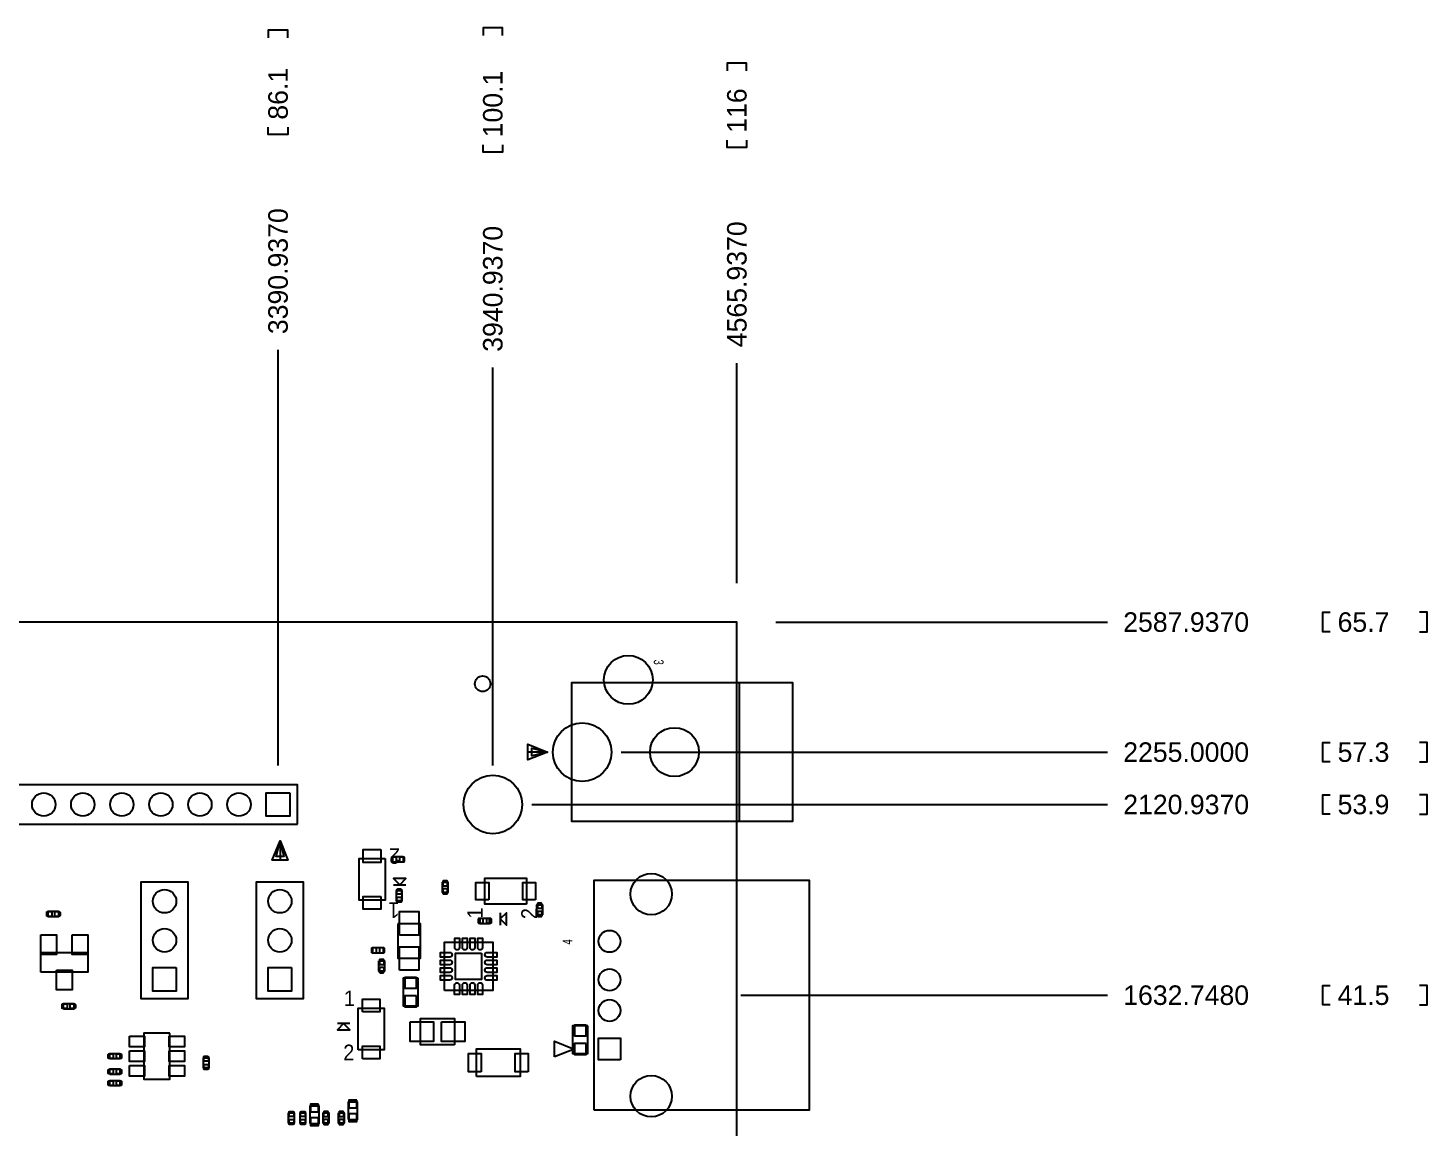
# Model space of a CAD drawing. Extents: x -44 to 161, y -41 to 105.
# Drawn here: x 69.9 to 160.9, y 32.9 to 104.4 of the extents above; entities that cross this region are included whole.
import ezdxf
from ezdxf.enums import TextEntityAlignment as Align

# ---------------------------------------------------------------- set-up
doc = ezdxf.new("R2010")
doc.units = 0
for name, color, linetype in [('BG_DIMENSIONS_ASSEMBLY', 140, 'CONTINUOUS'), ('BG_OUTLINE', 171, 'CONTINUOUS'), ('PG_ASSEMBLY_TOP', 111, 'CONTINUOUS'), ('PIN_TOP', 4, 'CONTINUOUS')]:
    doc.layers.add(name, color=color, linetype=linetype)

msp = doc.modelspace()

# ---------------------------------------------------------------- linework, layer by layer
at = {"layer": 'BG_DIMENSIONS_ASSEMBLY'}
for points in [[(86.7648, 103.7371), (86.7648, 104.2197), (85.4948, 104.2197), (85.4948, 103.7371)], [(100.7348, 103.8848), (100.7348, 104.3674), (99.4648, 104.3674), (99.4648, 103.8848)], [(116.6098, 101.5894), (116.6098, 102.072), (115.3398, 102.072), (115.3398, 101.5894)], [(86.7648, 97.9205), (86.7648, 97.4379), (85.4948, 97.4379), (85.4948, 97.9205)], [(100.7348, 96.7728), (100.7348, 96.2902), (99.4648, 96.2902), (99.4648, 96.7728)], [(116.6098, 97.0682), (116.6098, 96.5856), (115.3398, 96.5856), (115.3398, 97.0682)], [(86.1298, 56.4118), (86.1298, 83.4298)], [(100.0998, 56.4118), (100.0998, 82.2821)], [(115.9748, 68.2736), (115.9748, 82.5775)], [(118.5148, 65.7336), (140.0796, 65.7336)], [(154.5703, 65.0986), (154.0877, 65.0986), (154.0877, 66.3686), (154.5703, 66.3686)], [(160.3869, 65.0986), (160.8695, 65.0986), (160.8695, 66.3686), (160.3869, 66.3686)], [(154.5703, 56.642), (154.0877, 56.642), (154.0877, 57.912), (154.5703, 57.912)], [(160.3869, 56.642), (160.8695, 56.642), (160.8695, 57.912), (160.3869, 57.912)], [(108.458, 57.277), (140.0796, 57.277)], [(102.6398, 53.8718), (140.0796, 53.8718)], [(154.5703, 53.2368), (154.0877, 53.2368), (154.0877, 54.5068), (154.5703, 54.5068)], [(160.3869, 53.2368), (160.8695, 53.2368), (160.8695, 54.5068), (160.3869, 54.5068)], [(154.5703, 40.8368), (154.0877, 40.8368), (154.0877, 42.1068), (154.5703, 42.1068)], [(160.3869, 40.8368), (160.8695, 40.8368), (160.8695, 42.1068), (160.3869, 42.1068)], [(116.2279, 41.4718), (140.0796, 41.4718)]]:
    msp.add_lwpolyline(points, dxfattribs=at)
at = {"layer": 'BG_OUTLINE'}
msp.add_lwpolyline([(-6.25, -6.25), (115.9748, -6.25), (115.9748, 65.7336), (-6.25, 65.7336), (-6.25, -6.25)], dxfattribs=at)
at = {"layer": 'PG_ASSEMBLY_TOP'}
for points in [[(105.218, 57.277), (105.218, 52.7769), (119.618, 52.7769), (119.618, 61.7771), (105.218, 61.7771), (105.218, 57.277)], [(116.1179, 61.7771), (116.1179, 52.7769)], [(103.6599, 57.2803), (102.3899, 56.7723), (102.3899, 57.7883), (103.6599, 57.2803), (102.6439, 57.0263), (102.6439, 57.5343), (103.6599, 57.2803), (102.3899, 57.2803)], [(87.3998, 52.6018), (87.3998, 55.1418), (67.0798, 55.1418), (67.0798, 52.6018), (87.3998, 52.6018)], [(86.2604, 51.5137), (86.7684, 50.2437), (85.7524, 50.2437), (86.2604, 51.5137), (86.5144, 50.4977), (86.0064, 50.4977), (86.2604, 51.5137), (86.2604, 50.2437)], [(93.1, 50.35), (93.1, 47.65), (91.4, 47.65), (91.4, 50.35), (93.1, 50.35)], [(94.2643, 50.4788), (94.2643, 50.1232), (93.6039, 50.1232), (93.6039, 50.4788), (94.2643, 50.4788)], [(80.274, 41.2935), (80.274, 41.23), (77.226, 41.23), (77.226, 41.2935), (77.226, 48.7865), (77.226, 48.85), (80.274, 48.85), (80.274, 48.7865), (80.274, 41.23)], [(87.774, 41.2935), (87.774, 41.23), (84.726, 41.23), (84.726, 41.2935), (84.726, 48.7865), (84.726, 48.85), (87.774, 48.85), (87.774, 48.7865), (87.774, 41.23)], [(94.05, 48.65), (94.45, 49.05), (93.65, 49.05), (94.05, 48.65)], [(93.65, 48.65), (94.45, 48.65)], [(93.8346, 48.2758), (94.1902, 48.2758), (94.1902, 47.6154), (93.8346, 47.6154), (93.8346, 48.2758)], [(96.8222, 48.8135), (97.1778, 48.8135), (97.1778, 48.1531), (96.8222, 48.1531), (96.8222, 48.8135)], [(102.288, 47.383), (99.588, 47.383), (99.588, 49.083), (102.288, 49.083), (102.288, 47.383)], [(106.6902, 34.0017), (106.6902, 48.9417), (120.6856, 48.9417), (120.6856, 34.0017), (106.6902, 34.0017)], [(103.3286, 46.6875), (102.973, 46.6875), (102.973, 47.3479), (103.3286, 47.3479), (103.3286, 46.6875)], [(71.1865, 46.5722), (71.1865, 46.9278), (71.8469, 46.9278), (71.8469, 46.5722), (71.1865, 46.5722)], [(99.2647, 46.468), (99.2647, 46.1378), (99.8947, 46.1378), (99.8947, 46.468), (99.2647, 46.468)], [(100.588, 46.433), (100.988, 46.033), (100.988, 46.833), (100.588, 46.433)], [(100.588, 46.833), (100.588, 46.033)], [(93.9224, 46.1151), (93.9224, 43.8799), (95.3956, 43.8799), (95.3956, 46.1151), (93.9224, 46.1151)], [(96.9495, 41.7753), (96.9495, 44.9249), (100.0991, 44.9249), (100.0991, 41.7753), (96.9495, 41.7753)], [(92.9651, 44.5653), (92.9651, 44.2097), (92.3047, 44.2097), (92.3047, 44.5653), (92.9651, 44.5653)], [(92.6953, 43.6938), (93.0509, 43.6938), (93.0509, 43.0334), (92.6953, 43.0334), (92.6953, 43.6938)], [(72.1865, 40.5722), (72.1865, 40.9278), (72.8469, 40.9278), (72.8469, 40.5722), (72.1865, 40.5722)], [(91.341, 37.922), (91.341, 40.622), (93.041, 40.622), (93.041, 37.922), (91.341, 37.922)], [(90.391, 39.622), (89.991, 39.222), (90.791, 39.222), (90.391, 39.622)], [(90.791, 39.622), (89.991, 39.622)], [(97.6132, 38.2492), (95.4034, 38.2492), (95.4034, 39.951), (97.6132, 39.951), (97.6132, 38.2492)], [(79.09, 39), (77.41, 39), (77.41, 36), (79.09, 36), (79.09, 39)], [(75.1865, 37.3222), (75.1865, 37.6778), (75.8469, 37.6778), (75.8469, 37.3222), (75.1865, 37.3222)], [(81.6286, 36.7375), (81.273, 36.7375), (81.273, 37.3979), (81.6286, 37.3979), (81.6286, 36.7375)], [(99.0346, 36.1823), (99.0346, 37.9857), (101.8794, 37.9857), (101.8794, 36.1823), (99.0346, 36.1823)], [(75.1865, 36.3222), (75.1865, 36.6778), (75.8469, 36.6778), (75.8469, 36.3222), (75.1865, 36.3222)], [(75.1865, 35.5722), (75.1865, 35.9278), (75.8469, 35.9278), (75.8469, 35.5722), (75.1865, 35.5722)], [(86.8222, 33.8135), (87.1778, 33.8135), (87.1778, 33.1531), (86.8222, 33.1531), (86.8222, 33.8135)], [(87.5722, 33.8135), (87.9278, 33.8135), (87.9278, 33.1531), (87.5722, 33.1531), (87.5722, 33.8135)], [(88.1952, 33.1357), (88.8048, 33.1357), (88.8048, 34.2533), (88.1952, 34.2533), (88.1952, 33.1357)], [(89.0722, 33.8135), (89.4278, 33.8135), (89.4278, 33.1531), (89.0722, 33.1531), (89.0722, 33.8135)], [(90.0722, 33.8135), (90.4278, 33.8135), (90.4278, 33.1531), (90.0722, 33.1531), (90.0722, 33.8135)], [(90.6952, 33.3857), (91.3048, 33.3857), (91.3048, 34.5033), (90.6952, 34.5033), (90.6952, 33.3857)]]:
    msp.add_lwpolyline(points, dxfattribs=at)
for points in [[(70.71, 42.972), (70.71, 44.242), (73.758, 44.242), (73.758, 42.972)], [(95.2542, 42.5737), (94.2636, 42.5737), (94.2636, 40.7703), (95.2542, 40.7703)], [(106.2863, 39.4767), (105.2957, 39.4767), (105.2957, 37.6733), (106.2863, 37.6733)], [(104.1197, 37.4599), (104.1197, 38.4759), (105.3897, 37.9679)]]:
    msp.add_lwpolyline(points, close=True, dxfattribs=at)
at = {"layer": 'PIN_TOP'}
for points in [[(86.8918, 54.6338), (86.8918, 53.1098), (85.3678, 53.1098), (85.3678, 54.6338)], [(92.8215, 50.9441), (92.8215, 50.1059), (91.6785, 50.1059), (91.6785, 50.9441)], [(99.8321, 47.6615), (98.9939, 47.6615), (98.9939, 48.8045), (99.8321, 48.8045)], [(102.8821, 47.6615), (102.0439, 47.6615), (102.0439, 48.8045), (102.8821, 48.8045)], [(92.8215, 47.8941), (92.8215, 47.0559), (91.6785, 47.0559), (91.6785, 47.8941)], [(94.024, 45.3785), (94.024, 46.9025), (95.294, 46.9025), (95.294, 45.3785)], [(70.71, 45.385), (71.726, 45.385), (71.726, 44.115), (70.71, 44.115)], [(72.742, 45.385), (73.758, 45.385), (73.758, 44.115), (72.742, 44.115)], [(94.024, 43.0925), (94.024, 44.6165), (95.294, 44.6165), (95.294, 43.0925)], [(99.3752, 44.201), (99.3752, 42.4992), (97.6734, 42.4992), (97.6734, 44.201)], [(71.726, 43.099), (72.742, 43.099), (72.742, 41.829), (71.726, 41.829)], [(79.512, 43.262), (79.512, 41.738), (77.988, 41.738), (77.988, 43.262)], [(87.012, 43.262), (87.012, 41.738), (85.488, 41.738), (85.488, 43.262)], [(95.1389, 42.624), (94.3789, 42.624), (94.3789, 41.924), (95.1389, 41.924)], [(91.6195, 40.3779), (91.6195, 41.2161), (92.7625, 41.2161), (92.7625, 40.3779)], [(95.1389, 41.42), (94.3789, 41.42), (94.3789, 40.72), (95.1389, 40.72)], [(94.7303, 39.7351), (96.2543, 39.7351), (96.2543, 38.4651), (94.7303, 38.4651)], [(96.7623, 39.7351), (98.2863, 39.7351), (98.2863, 38.4651), (96.7623, 38.4651)], [(106.171, 39.527), (105.411, 39.527), (105.411, 38.827), (106.171, 38.827)], [(76.46, 38.795), (77.45, 38.795), (77.45, 38.105), (76.46, 38.105)], [(79.05, 38.795), (80.04, 38.795), (80.04, 38.105), (79.05, 38.105)], [(106.171, 38.323), (105.411, 38.323), (105.411, 37.623), (106.171, 37.623)], [(108.4072, 37.2618), (106.9848, 37.2618), (106.9848, 38.6842), (108.4072, 38.6842)], [(76.46, 37.845), (77.45, 37.845), (77.45, 37.155), (76.46, 37.155)], [(79.05, 37.845), (80.04, 37.845), (80.04, 37.155), (79.05, 37.155)], [(91.6195, 37.3279), (91.6195, 38.1661), (92.7625, 38.1661), (92.7625, 37.3279)], [(99.3521, 36.4871), (98.5139, 36.4871), (98.5139, 37.6809), (99.3521, 37.6809)], [(102.4001, 36.4871), (101.5619, 36.4871), (101.5619, 37.6809), (102.4001, 37.6809)], [(76.46, 36.895), (77.45, 36.895), (77.45, 36.205), (76.46, 36.205)], [(79.05, 36.895), (80.04, 36.895), (80.04, 36.205), (79.05, 36.205)], [(91.254, 34.643), (90.746, 34.643), (90.746, 34.135), (91.254, 34.135)], [(88.754, 34.393), (88.246, 34.393), (88.246, 33.885), (88.754, 33.885)], [(91.254, 33.754), (90.746, 33.754), (90.746, 33.246), (91.254, 33.246)], [(88.754, 33.504), (88.246, 33.504), (88.246, 32.996), (88.754, 32.996)]]:
    msp.add_lwpolyline(points, close=True, dxfattribs=at)
for points in [[(93.5531, 50.1486), (93.7817, 50.1486, 0.414214), (93.8325, 50.1994), (93.8325, 50.4026, 0.414214), (93.7817, 50.4534), (93.5531, 50.4534, 0.414214), (93.5023, 50.4026), (93.5023, 50.1994, 0.414214)], [(94.0865, 50.1486), (94.3151, 50.1486, 0.414214), (94.3659, 50.1994), (94.3659, 50.4026, 0.414214), (94.3151, 50.4534), (94.0865, 50.4534, 0.414214), (94.0357, 50.4026), (94.0357, 50.1994, 0.414214)], [(93.9108, 48.3774), (94.114, 48.3774, -0.414214), (94.1648, 48.3266), (94.1648, 48.098, -0.414214), (94.114, 48.0472), (93.9108, 48.0472, -0.414214), (93.86, 48.098), (93.86, 48.3266, -0.414214)], [(97.1524, 48.6357), (97.1524, 48.8643, 0.414214), (97.1016, 48.9151), (96.8984, 48.9151, 0.414214), (96.8476, 48.8643), (96.8476, 48.6357, 0.414214), (96.8984, 48.5849), (97.1016, 48.5849, 0.414214)], [(97.1524, 48.1023), (97.1524, 48.3309, 0.414214), (97.1016, 48.3817), (96.8984, 48.3817, 0.414214), (96.8476, 48.3309), (96.8476, 48.1023, 0.414214), (96.8984, 48.0515), (97.1016, 48.0515, 0.414214)], [(93.9108, 47.844), (94.114, 47.844, -0.414214), (94.1648, 47.7932), (94.1648, 47.5646, -0.414214), (94.114, 47.5138), (93.9108, 47.5138, -0.414214), (93.86, 47.5646), (93.86, 47.7932, -0.414214)], [(102.9984, 47.3987), (102.9984, 47.1701, 0.414214), (103.0492, 47.1193), (103.2524, 47.1193, 0.414214), (103.3032, 47.1701), (103.3032, 47.3987, 0.414214), (103.2524, 47.4495), (103.0492, 47.4495, 0.414214)], [(71.0849, 46.6484), (71.0849, 46.8516, -0.414214), (71.1357, 46.9024), (71.3643, 46.9024, -0.414214), (71.4151, 46.8516), (71.4151, 46.6484, -0.414214), (71.3643, 46.5976), (71.1357, 46.5976, -0.414214)], [(71.6183, 46.6484), (71.6183, 46.8516, -0.414214), (71.6691, 46.9024), (71.8977, 46.9024, -0.414214), (71.9485, 46.8516), (71.9485, 46.6484, -0.414214), (71.8977, 46.5976), (71.6691, 46.5976, -0.414214)], [(99.1987, 46.1505), (99.4273, 46.1505, 0.414214), (99.4781, 46.2013), (99.4781, 46.4045, 0.414214), (99.4273, 46.4553), (99.1987, 46.4553, 0.414214), (99.1479, 46.4045), (99.1479, 46.2013, 0.414214)], [(99.7321, 46.1505), (99.9607, 46.1505, 0.414214), (100.0115, 46.2013), (100.0115, 46.4045, 0.414214), (99.9607, 46.4553), (99.7321, 46.4553, 0.414214), (99.6813, 46.4045), (99.6813, 46.2013, 0.414214)], [(102.9984, 46.8653), (102.9984, 46.6367, 0.414214), (103.0492, 46.5859), (103.2524, 46.5859, 0.414214), (103.3032, 46.6367), (103.3032, 46.8653, 0.414214), (103.2524, 46.9161), (103.0492, 46.9161, 0.414214)], [(97.6226, 44.5693), (97.6226, 45.1789), (97.9274, 45.1789), (97.9274, 44.5693, -1)], [(98.123, 44.5693), (98.123, 45.1789), (98.4278, 45.1789), (98.4278, 44.5693, -1)], [(98.6234, 44.5693), (98.6234, 45.1789), (98.9282, 45.1789), (98.9282, 44.5693, -1)], [(99.1237, 44.5693), (99.1237, 45.1789), (99.4285, 45.1789), (99.4285, 44.5693, -1)], [(92.2539, 44.2351), (92.4825, 44.2351, 0.414214), (92.5333, 44.2859), (92.5333, 44.4891, 0.414214), (92.4825, 44.5399), (92.2539, 44.5399, 0.414214), (92.2031, 44.4891), (92.2031, 44.2859, 0.414214)], [(93.0255, 43.516), (93.0255, 43.7446, 0.414214), (92.9747, 43.7954), (92.7715, 43.7954, 0.414214), (92.7207, 43.7446), (92.7207, 43.516, 0.414214), (92.7715, 43.4652), (92.9747, 43.4652, 0.414214)], [(92.7873, 44.2351), (93.0159, 44.2351, 0.414214), (93.0667, 44.2859), (93.0667, 44.4891, 0.414214), (93.0159, 44.5399), (92.7873, 44.5399, 0.414214), (92.7365, 44.4891), (92.7365, 44.2859, 0.414214)], [(97.3051, 43.9495), (96.6955, 43.9495), (96.6955, 44.2543), (97.3051, 44.2543, -1)], [(97.3051, 43.4492), (96.6955, 43.4492), (96.6955, 43.754), (97.3051, 43.754, -1)], [(99.7435, 44.2518), (100.3531, 44.2518), (100.3531, 43.947), (99.7435, 43.947, -1)], [(99.7435, 43.7514), (100.3531, 43.7514), (100.3531, 43.4466), (99.7435, 43.4466, -1)], [(93.0255, 42.9826), (93.0255, 43.2112, 0.414214), (92.9747, 43.262), (92.7715, 43.262, 0.414214), (92.7207, 43.2112), (92.7207, 42.9826, 0.414214), (92.7715, 42.9318), (92.9747, 42.9318, 0.414214)], [(97.3051, 42.9488), (96.6955, 42.9488), (96.6955, 43.2536), (97.3051, 43.2536, -1)], [(99.7435, 43.251), (100.3531, 43.251), (100.3531, 42.9462), (99.7435, 42.9462, -1)], [(97.3051, 42.4484), (96.6955, 42.4484), (96.6955, 42.7532), (97.3051, 42.7532, -1)], [(97.9249, 42.1309), (97.9249, 41.5213), (97.6201, 41.5213), (97.6201, 42.1309, -1)], [(98.4252, 42.1309), (98.4252, 41.5213), (98.1204, 41.5213), (98.1204, 42.1309, -1)], [(98.9256, 42.1309), (98.9256, 41.5213), (98.6208, 41.5213), (98.6208, 42.1309, -1)], [(99.426, 42.1309), (99.426, 41.5213), (99.1212, 41.5213), (99.1212, 42.1309, -1)], [(99.7435, 42.7507), (100.3531, 42.7507), (100.3531, 42.4459), (99.7435, 42.4459, -1)], [(72.0849, 40.6484), (72.0849, 40.8516, -0.414214), (72.1357, 40.9024), (72.3643, 40.9024, -0.414214), (72.4151, 40.8516), (72.4151, 40.6484, -0.414214), (72.3643, 40.5976), (72.1357, 40.5976, -0.414214)], [(72.6183, 40.6484), (72.6183, 40.8516, -0.414214), (72.6691, 40.9024), (72.8977, 40.9024, -0.414214), (72.9485, 40.8516), (72.9485, 40.6484, -0.414214), (72.8977, 40.5976), (72.6691, 40.5976, -0.414214)], [(75.0849, 37.3984), (75.0849, 37.6016, -0.414214), (75.1357, 37.6524), (75.3643, 37.6524, -0.414214), (75.4151, 37.6016), (75.4151, 37.3984, -0.414214), (75.3643, 37.3476), (75.1357, 37.3476, -0.414214)], [(75.6183, 37.3984), (75.6183, 37.6016, -0.414214), (75.6691, 37.6524), (75.8977, 37.6524, -0.414214), (75.9485, 37.6016), (75.9485, 37.3984, -0.414214), (75.8977, 37.3476), (75.6691, 37.3476, -0.414214)], [(81.5524, 37.1693), (81.3492, 37.1693, -0.414214), (81.2984, 37.2201), (81.2984, 37.4487, -0.414214), (81.3492, 37.4995), (81.5524, 37.4995, -0.414214), (81.6032, 37.4487), (81.6032, 37.2201, -0.414214)], [(75.0849, 36.3984), (75.0849, 36.6016, -0.414214), (75.1357, 36.6524), (75.3643, 36.6524, -0.414214), (75.4151, 36.6016), (75.4151, 36.3984, -0.414214), (75.3643, 36.3476), (75.1357, 36.3476, -0.414214)], [(75.6183, 36.3984), (75.6183, 36.6016, -0.414214), (75.6691, 36.6524), (75.8977, 36.6524, -0.414214), (75.9485, 36.6016), (75.9485, 36.3984, -0.414214), (75.8977, 36.3476), (75.6691, 36.3476, -0.414214)], [(81.5524, 36.6359), (81.3492, 36.6359, -0.414214), (81.2984, 36.6867), (81.2984, 36.9153, -0.414214), (81.3492, 36.9661), (81.5524, 36.9661, -0.414214), (81.6032, 36.9153), (81.6032, 36.6867, -0.414214)], [(75.0849, 35.6484), (75.0849, 35.8516, -0.414214), (75.1357, 35.9024), (75.3643, 35.9024, -0.414214), (75.4151, 35.8516), (75.4151, 35.6484, -0.414214), (75.3643, 35.5976), (75.1357, 35.5976, -0.414214)], [(75.6183, 35.6484), (75.6183, 35.8516, -0.414214), (75.6691, 35.9024), (75.8977, 35.9024, -0.414214), (75.9485, 35.8516), (75.9485, 35.6484, -0.414214), (75.8977, 35.5976), (75.6691, 35.5976, -0.414214)], [(86.8984, 33.9151), (87.1016, 33.9151, -0.414214), (87.1524, 33.8643), (87.1524, 33.6357, -0.414214), (87.1016, 33.5849), (86.8984, 33.5849, -0.414214), (86.8476, 33.6357), (86.8476, 33.8643, -0.414214)], [(87.6484, 33.9151), (87.8516, 33.9151, -0.414214), (87.9024, 33.8643), (87.9024, 33.6357, -0.414214), (87.8516, 33.5849), (87.6484, 33.5849, -0.414214), (87.5976, 33.6357), (87.5976, 33.8643, -0.414214)], [(89.4024, 33.6357), (89.4024, 33.8643, 0.414214), (89.3516, 33.9151), (89.1484, 33.9151, 0.414214), (89.0976, 33.8643), (89.0976, 33.6357, 0.414214), (89.1484, 33.5849), (89.3516, 33.5849, 0.414214)], [(90.4024, 33.6357), (90.4024, 33.8643, 0.414214), (90.3516, 33.9151), (90.1484, 33.9151, 0.414214), (90.0976, 33.8643), (90.0976, 33.6357, 0.414214), (90.1484, 33.5849), (90.3516, 33.5849, 0.414214)], [(86.8984, 33.3817), (87.1016, 33.3817, -0.414214), (87.1524, 33.3309), (87.1524, 33.1023, -0.414214), (87.1016, 33.0515), (86.8984, 33.0515, -0.414214), (86.8476, 33.1023), (86.8476, 33.3309, -0.414214)], [(87.6484, 33.3817), (87.8516, 33.3817, -0.414214), (87.9024, 33.3309), (87.9024, 33.1023, -0.414214), (87.8516, 33.0515), (87.6484, 33.0515, -0.414214), (87.5976, 33.1023), (87.5976, 33.3309, -0.414214)], [(89.4024, 33.1023), (89.4024, 33.3309, 0.414214), (89.3516, 33.3817), (89.1484, 33.3817, 0.414214), (89.0976, 33.3309), (89.0976, 33.1023, 0.414214), (89.1484, 33.0515), (89.3516, 33.0515, 0.414214)], [(90.4024, 33.1023), (90.4024, 33.3309, 0.414214), (90.3516, 33.3817), (90.1484, 33.3817, 0.414214), (90.0976, 33.3309), (90.0976, 33.1023, 0.414214), (90.1484, 33.0515), (90.3516, 33.0515, 0.414214)]]:
    msp.add_lwpolyline(points, format="xyb", close=True, dxfattribs=at)
for centre, radius in [((108.918, 61.977), 1.5875), ((99.441, 61.722), 0.508), ((105.918, 57.277), 1.905), ((111.918, 57.277), 1.5875), ((100.0998, 53.8718), 1.905), ((70.8898, 53.8718), 0.762), ((73.4298, 53.8718), 0.762), ((75.9698, 53.8718), 0.762), ((78.5098, 53.8718), 0.762), ((81.0498, 53.8718), 0.762), ((83.5898, 53.8718), 0.762), ((110.4062, 48.0416), 1.3462), ((78.75, 47.58), 0.762), ((86.25, 47.58), 0.762), ((78.75, 45.04), 0.762), ((86.25, 45.04), 0.762), ((107.696, 44.9732), 0.7112), ((107.696, 42.4731), 0.7112), ((107.696, 40.4731), 0.7112), ((110.4062, 34.9021), 1.3462)]:
    msp.add_circle(centre, radius, dxfattribs=at)

# ---------------------------------------------------------------- texts
at = {"layer": 'BG_DIMENSIONS_ASSEMBLY', "width": 1.02}
for s, p in [('86.1', (86.7648, 98.4031)), ('100.1', (100.7348, 97.2554)), ('116', (116.6098, 97.5508)), ('3390.9370', (86.7648, 84.4585)), ('3940.9370', (100.7348, 83.3108)), ('4565.9370', (116.6098, 83.6062))]:
    msp.add_text(s, height=1.27, rotation=90, dxfattribs=at).set_placement(p)
for s, p in [('2587.9370', (141.1083, 65.0986)), ('65.7', (155.0529, 65.0986)), ('2255.0000', (141.1083, 56.642)), ('57.3', (155.0529, 56.642)), ('2120.9370', (141.1083, 53.2368)), ('53.9', (155.0529, 53.2368)), ('1632.7480', (141.1083, 40.8368)), ('41.5', (155.0529, 40.8368))]:
    msp.add_text(s, height=1.27, dxfattribs=at).set_placement(p)
at = {"layer": 'PG_ASSEMBLY_TOP'}
for s, height, rotation, width, p in [('3', 0.635, 270, 0.72, (110.5756, 63.1261)), ('2', 1.016, 180, 0.95, (93.7075, 51.0303)), ('1', 1.016, 180, 0.95, (93.6678, 47.5128)), ('1', 1.016, 90, 0.95, (99.4508, 46.8152)), ('2', 1.016, 90, 0.95, (102.9683, 46.7755)), ('4', 0.635, 90, 0.72, (105.2728, 44.9351))]:
    msp.add_text(s, height=height, rotation=rotation, dxfattribs=dict(at, width=width)).set_placement(p, align=Align.CENTER)
at = {"layer": 'PG_ASSEMBLY_TOP', "width": 0.95}
for s, p in [('1', (90.7732, 40.7592)), ('2', (90.7335, 37.2417))]:
    msp.add_text(s, height=1.016, dxfattribs=at).set_placement(p, align=Align.CENTER)

doc.saveas('drawing.dxf')
